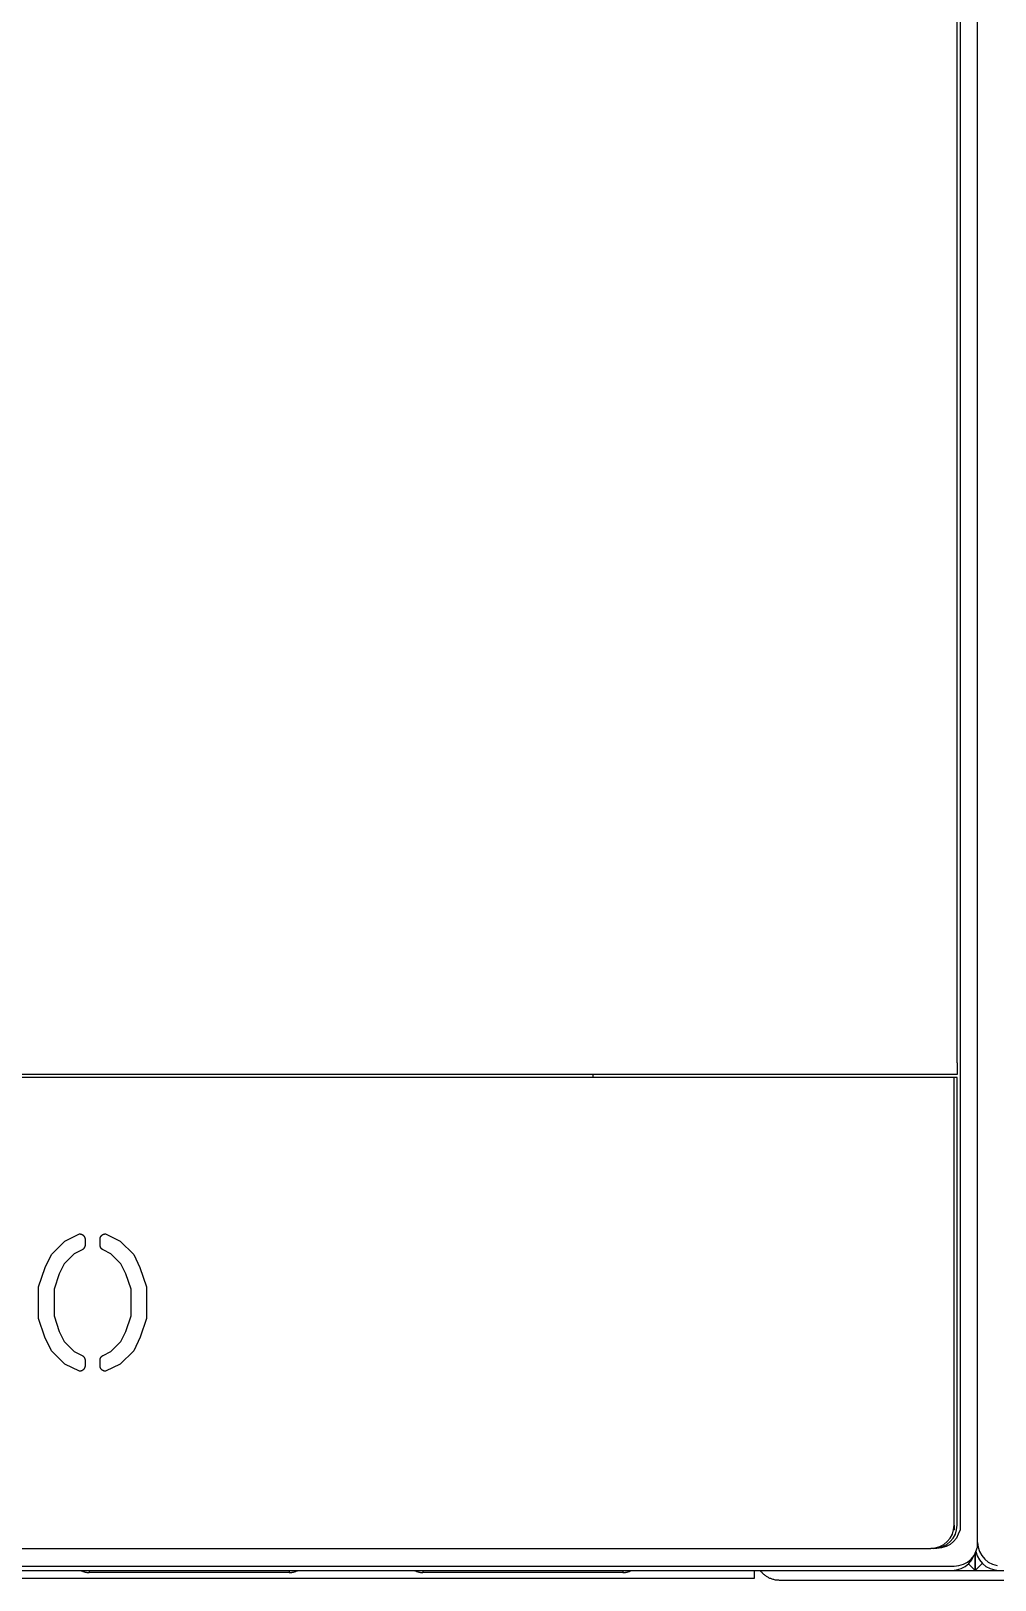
# Model space of a CAD drawing. Header units: millimetres. Extents: x -1283 to 2747, y -259 to 2557.
# Drawn here: x 1319.2 to 1483, y 369.8 to 633 of the extents above; entities that cross this region are included whole.
import ezdxf

# ---------------------------------------------------------------- set-up
doc = ezdxf.new("R2010")
doc.units = ezdxf.units.MM
doc.header["$MEASUREMENT"] = 0
doc.layers.add('Utwórz2D linie widoczne', color=7, linetype='Continuous', true_color=0x000000)

msp = doc.modelspace()

# ---------------------------------------------------------------- linework, layer by layer
at = {"layer": 'Utwórz2D linie widoczne'}
for p, q in [((1480.05, 375.44), (1480.05, 749)), ((1476.54, 457.72), (1476.54, 744.79)), ((1477.05, 746.05), (1477.05, 378.39)), ((1476.54, 455.72), (1103.54, 455.72)), ((1414.65, 455.72), (1414.65, 455.22)), ((1476.54, 457.72), (1476.54, 455.72)), ((1476.05, 455.22), (1103.05, 455.22)), ((1476.56, 455.22), (1476.05, 455.22)), ((1476.05, 379.14), (1476.05, 455.22)), ((1476.56, 379.14), (1476.56, 455.22)), ((1322.65, 425.15), (1324.95, 427.43)), ((1324.95, 427.43), (1327.45, 428.64)), ((1327.45, 428.64), (1327.48, 428.64)), ((1327.48, 428.64), (1327.51, 428.64)), ((1327.51, 428.64), (1327.54, 428.64)), ((1327.54, 428.64), (1327.58, 428.64)), ((1327.58, 428.64), (1327.61, 428.63)), ((1327.61, 428.63), (1327.64, 428.62)), ((1327.64, 428.62), (1327.67, 428.62)), ((1327.67, 428.62), (1327.7, 428.61)), ((1327.7, 428.61), (1327.73, 428.6)), ((1327.73, 428.6), (1327.76, 428.59)), ((1327.76, 428.59), (1327.79, 428.58)), ((1327.79, 428.58), (1327.82, 428.57)), ((1327.82, 428.57), (1327.85, 428.55)), ((1327.85, 428.55), (1327.88, 428.54)), ((1327.88, 428.54), (1327.91, 428.52)), ((1327.91, 428.52), (1327.93, 428.51)), ((1327.93, 428.51), (1327.96, 428.49)), ((1327.96, 428.49), (1327.99, 428.47)), ((1327.99, 428.47), (1328.01, 428.45)), ((1328.01, 428.45), (1328.04, 428.43)), ((1328.04, 428.43), (1328.06, 428.41)), ((1328.06, 428.41), (1328.08, 428.39)), ((1328.08, 428.39), (1328.11, 428.36)), ((1328.11, 428.36), (1328.13, 428.34)), ((1328.13, 428.34), (1328.15, 428.32)), ((1328.15, 428.32), (1328.17, 428.29)), ((1328.17, 428.29), (1328.19, 428.27)), ((1328.19, 428.27), (1328.21, 428.24)), ((1328.21, 428.24), (1328.23, 428.21)), ((1328.23, 428.21), (1328.24, 428.19)), ((1328.24, 428.19), (1328.26, 428.16)), ((1328.26, 428.16), (1328.27, 428.13)), ((1328.27, 426.36), (1328.26, 426.33)), ((1328.27, 428.13), (1328.29, 428.1)), ((1328.29, 426.39), (1328.27, 426.36)), ((1328.29, 428.1), (1328.3, 428.07)), ((1328.3, 426.42), (1328.29, 426.39)), ((1328.3, 428.07), (1328.31, 428.04)), ((1328.31, 426.45), (1328.3, 426.42)), ((1328.31, 428.04), (1328.32, 428.01)), ((1328.32, 426.48), (1328.31, 426.45)), ((1328.32, 428.01), (1328.33, 427.98)), ((1328.33, 426.51), (1328.32, 426.48)), ((1328.33, 427.98), (1328.34, 427.95)), ((1328.34, 426.54), (1328.33, 426.51)), ((1328.34, 427.95), (1328.34, 427.92)), ((1328.34, 427.92), (1328.35, 427.89)), ((1328.35, 426.6), (1328.34, 426.57)), ((1328.34, 426.57), (1328.34, 426.54)), ((1328.35, 427.89), (1328.36, 427.86)), ((1328.36, 426.63), (1328.35, 426.6)), ((1328.36, 427.86), (1328.36, 427.82)), ((1328.36, 427.82), (1328.36, 427.79)), ((1328.36, 427.79), (1328.36, 427.76)), ((1328.36, 427.76), (1328.36, 427.73)), ((1328.36, 427.73), (1328.36, 426.76)), ((1328.36, 426.76), (1328.36, 426.73)), ((1328.36, 426.73), (1328.36, 426.7)), ((1328.36, 426.7), (1328.36, 426.66)), ((1328.36, 426.66), (1328.36, 426.63)), ((1330.92, 427.86), (1330.93, 427.89)), ((1330.92, 427.82), (1330.92, 427.86)), ((1330.92, 427.79), (1330.92, 427.82)), ((1330.92, 427.76), (1330.92, 427.79)), ((1330.92, 427.73), (1330.92, 427.76)), ((1330.92, 426.76), (1330.92, 427.73)), ((1330.92, 426.73), (1330.92, 426.76)), ((1330.92, 426.7), (1330.92, 426.73)), ((1330.92, 426.66), (1330.92, 426.7)), ((1330.92, 426.63), (1330.92, 426.66)), ((1330.93, 426.6), (1330.92, 426.63)), ((1330.93, 427.89), (1330.94, 427.92)), ((1330.94, 426.57), (1330.93, 426.6)), ((1330.94, 427.95), (1330.95, 427.98)), ((1330.94, 427.92), (1330.94, 427.95)), ((1330.94, 426.54), (1330.94, 426.57)), ((1330.95, 426.51), (1330.94, 426.54)), ((1330.95, 427.98), (1330.96, 428.01)), ((1330.96, 426.48), (1330.95, 426.51)), ((1330.96, 428.01), (1330.97, 428.04)), ((1330.97, 426.45), (1330.96, 426.48)), ((1330.97, 428.04), (1330.98, 428.07)), ((1330.98, 426.42), (1330.97, 426.45)), ((1330.98, 428.07), (1330.99, 428.1)), ((1330.99, 426.39), (1330.98, 426.42)), ((1330.99, 428.1), (1331.01, 428.13)), ((1331.01, 426.36), (1330.99, 426.39)), ((1331.01, 428.13), (1331.02, 428.16)), ((1331.02, 426.33), (1331.01, 426.36)), ((1331.02, 428.16), (1331.04, 428.19)), ((1331.04, 428.19), (1331.05, 428.21)), ((1331.05, 428.21), (1331.07, 428.24)), ((1331.07, 428.24), (1331.09, 428.27)), ((1331.09, 428.27), (1331.11, 428.29)), ((1331.11, 428.29), (1331.13, 428.32)), ((1331.13, 428.32), (1331.15, 428.34)), ((1331.15, 428.34), (1331.17, 428.36)), ((1331.17, 428.36), (1331.2, 428.39)), ((1331.2, 428.39), (1331.22, 428.41)), ((1331.22, 428.41), (1331.24, 428.43)), ((1331.24, 428.43), (1331.27, 428.45)), ((1331.27, 428.45), (1331.29, 428.47)), ((1331.29, 428.47), (1331.32, 428.49)), ((1331.32, 428.49), (1331.35, 428.51)), ((1331.35, 428.51), (1331.37, 428.52)), ((1331.37, 428.52), (1331.4, 428.54)), ((1331.4, 428.54), (1331.43, 428.55)), ((1331.43, 428.55), (1331.46, 428.57)), ((1331.46, 428.57), (1331.49, 428.58)), ((1331.49, 428.58), (1331.52, 428.59)), ((1331.52, 428.59), (1331.55, 428.6)), ((1331.55, 428.6), (1331.58, 428.61)), ((1331.58, 428.61), (1331.61, 428.62)), ((1331.61, 428.62), (1331.64, 428.62)), ((1331.64, 428.62), (1331.67, 428.63)), ((1331.67, 428.63), (1331.7, 428.64)), ((1331.7, 428.64), (1331.74, 428.64)), ((1331.74, 428.64), (1331.77, 428.64)), ((1331.77, 428.64), (1331.8, 428.64)), ((1331.8, 428.64), (1331.83, 428.64)), ((1331.83, 428.64), (1334.33, 427.43)), ((1334.33, 427.43), (1336.63, 425.15)), ((1321.59, 422.95), (1322.65, 425.15)), ((1326.51, 425.26), (1324.84, 423.58)), ((1327.86, 425.94), (1326.51, 425.26)), ((1327.89, 425.95), (1327.86, 425.94)), ((1327.91, 425.97), (1327.89, 425.95)), ((1327.94, 425.99), (1327.91, 425.97)), ((1327.97, 426), (1327.94, 425.99)), ((1327.99, 426.02), (1327.97, 426)), ((1328.02, 426.04), (1327.99, 426.02)), ((1328.04, 426.06), (1328.02, 426.04)), ((1328.07, 426.08), (1328.04, 426.06)), ((1328.09, 426.1), (1328.07, 426.08)), ((1328.11, 426.13), (1328.09, 426.1)), ((1328.13, 426.15), (1328.11, 426.13)), ((1328.15, 426.17), (1328.13, 426.15)), ((1328.17, 426.2), (1328.15, 426.17)), ((1328.19, 426.22), (1328.17, 426.2)), ((1328.21, 426.25), (1328.19, 426.22)), ((1328.23, 426.28), (1328.21, 426.25)), ((1328.24, 426.3), (1328.23, 426.28)), ((1328.26, 426.33), (1328.24, 426.3)), ((1331.04, 426.3), (1331.02, 426.33)), ((1331.05, 426.28), (1331.04, 426.3)), ((1331.07, 426.25), (1331.05, 426.28)), ((1331.09, 426.22), (1331.07, 426.25)), ((1331.11, 426.2), (1331.09, 426.22)), ((1331.13, 426.17), (1331.11, 426.2)), ((1331.15, 426.15), (1331.13, 426.17)), ((1331.17, 426.13), (1331.15, 426.15)), ((1331.19, 426.1), (1331.17, 426.13)), ((1331.21, 426.08), (1331.19, 426.1)), ((1331.24, 426.06), (1331.21, 426.08)), ((1331.26, 426.04), (1331.24, 426.06)), ((1331.29, 426.02), (1331.26, 426.04)), ((1331.31, 426), (1331.29, 426.02)), ((1331.34, 425.99), (1331.31, 426)), ((1331.37, 425.97), (1331.34, 425.99)), ((1331.39, 425.95), (1331.37, 425.97)), ((1331.42, 425.94), (1331.39, 425.95)), ((1332.77, 425.26), (1331.42, 425.94)), ((1334.44, 423.58), (1332.77, 425.26)), ((1336.63, 425.15), (1337.69, 422.95)), ((1320.47, 419.64), (1321.59, 422.95)), ((1323.96, 421.89), (1323.09, 419.23)), ((1324.84, 423.58), (1323.96, 421.89)), ((1335.32, 421.89), (1334.44, 423.58)), ((1336.19, 419.23), (1335.32, 421.89)), ((1337.69, 422.95), (1338.81, 419.64)), ((1320.47, 414.3), (1320.47, 419.64)), ((1323.09, 419.23), (1323.09, 414.7)), ((1336.19, 414.7), (1336.19, 419.23)), ((1338.81, 419.64), (1338.81, 414.3)), ((1321.54, 411.11), (1320.47, 414.3)), ((1323.09, 414.7), (1323.96, 412.05)), ((1335.32, 412.05), (1336.19, 414.7)), ((1338.81, 414.3), (1337.74, 411.11)), ((1322.65, 408.79), (1321.54, 411.11)), ((1323.96, 412.05), (1324.84, 410.36)), ((1334.44, 410.36), (1335.32, 412.05)), ((1337.74, 411.11), (1336.63, 408.79)), ((1324.95, 406.5), (1322.65, 408.79)), ((1324.84, 410.36), (1326.51, 408.68)), ((1326.51, 408.68), (1327.86, 408)), ((1327.86, 408), (1327.89, 407.98)), ((1327.89, 407.98), (1327.91, 407.97)), ((1327.91, 407.97), (1327.94, 407.95)), ((1327.94, 407.95), (1327.97, 407.94)), ((1327.97, 407.94), (1327.99, 407.92)), ((1331.29, 407.92), (1331.31, 407.94)), ((1331.31, 407.94), (1331.34, 407.95)), ((1331.34, 407.95), (1331.37, 407.97)), ((1331.37, 407.97), (1331.39, 407.98)), ((1331.39, 407.98), (1331.42, 408)), ((1331.42, 408), (1332.77, 408.68)), ((1332.77, 408.68), (1334.44, 410.36)), ((1336.63, 408.79), (1334.33, 406.5)), ((1327.45, 405.32), (1324.95, 406.5)), ((1327.48, 405.32), (1327.45, 405.32)), ((1327.51, 405.33), (1327.48, 405.32)), ((1327.54, 405.33), (1327.51, 405.33)), ((1327.58, 405.33), (1327.54, 405.33)), ((1327.61, 405.34), (1327.58, 405.33)), ((1327.64, 405.34), (1327.61, 405.34)), ((1327.67, 405.35), (1327.64, 405.34)), ((1327.7, 405.36), (1327.67, 405.35)), ((1327.73, 405.37), (1327.7, 405.36)), ((1327.76, 405.38), (1327.73, 405.37)), ((1327.79, 405.39), (1327.76, 405.38)), ((1327.82, 405.4), (1327.79, 405.39)), ((1327.85, 405.42), (1327.82, 405.4)), ((1327.88, 405.43), (1327.85, 405.42)), ((1327.91, 405.45), (1327.88, 405.43)), ((1327.93, 405.46), (1327.91, 405.45)), ((1327.96, 405.48), (1327.93, 405.46)), ((1327.99, 405.5), (1327.96, 405.48)), ((1327.99, 407.92), (1328.02, 407.9)), ((1328.01, 405.52), (1327.99, 405.5)), ((1328.04, 405.54), (1328.01, 405.52)), ((1328.02, 407.9), (1328.04, 407.88)), ((1328.04, 407.88), (1328.07, 407.86)), ((1328.06, 405.56), (1328.04, 405.54)), ((1328.08, 405.58), (1328.06, 405.56)), ((1328.07, 407.86), (1328.09, 407.83)), ((1328.11, 405.6), (1328.08, 405.58)), ((1328.09, 407.83), (1328.11, 407.81)), ((1328.11, 407.81), (1328.13, 407.79)), ((1328.13, 405.63), (1328.11, 405.6)), ((1328.13, 407.79), (1328.15, 407.76)), ((1328.15, 405.65), (1328.13, 405.63)), ((1328.15, 407.76), (1328.17, 407.74)), ((1328.17, 405.68), (1328.15, 405.65)), ((1328.17, 407.74), (1328.19, 407.71)), ((1328.19, 405.7), (1328.17, 405.68)), ((1328.19, 407.71), (1328.21, 407.69)), ((1328.21, 405.73), (1328.19, 405.7)), ((1328.21, 407.69), (1328.23, 407.66)), ((1328.23, 405.75), (1328.21, 405.73)), ((1328.23, 407.66), (1328.24, 407.63)), ((1328.24, 405.78), (1328.23, 405.75)), ((1328.24, 407.63), (1328.26, 407.61)), ((1328.26, 405.81), (1328.24, 405.78)), ((1328.26, 407.61), (1328.27, 407.58)), ((1328.27, 405.84), (1328.26, 405.81)), ((1328.27, 407.58), (1328.29, 407.55)), ((1328.29, 405.87), (1328.27, 405.84)), ((1328.29, 407.55), (1328.3, 407.52)), ((1328.3, 405.9), (1328.29, 405.87)), ((1328.3, 407.52), (1328.31, 407.49)), ((1328.31, 405.93), (1328.3, 405.9)), ((1328.31, 407.49), (1328.32, 407.46)), ((1328.32, 405.96), (1328.31, 405.93)), ((1328.32, 407.46), (1328.33, 407.43)), ((1328.33, 405.99), (1328.32, 405.96)), ((1328.33, 407.43), (1328.34, 407.4)), ((1328.34, 406.02), (1328.33, 405.99)), ((1328.34, 407.4), (1328.34, 407.37)), ((1328.34, 407.37), (1328.35, 407.34)), ((1328.35, 406.08), (1328.34, 406.05)), ((1328.34, 406.05), (1328.34, 406.02)), ((1328.35, 407.34), (1328.36, 407.31)), ((1328.36, 406.11), (1328.35, 406.08)), ((1328.36, 407.31), (1328.36, 407.27)), ((1328.36, 407.27), (1328.36, 407.24)), ((1328.36, 407.24), (1328.36, 407.21)), ((1328.36, 407.21), (1328.36, 407.18)), ((1328.36, 407.18), (1328.36, 406.24)), ((1328.36, 406.24), (1328.36, 406.21)), ((1328.36, 406.21), (1328.36, 406.18)), ((1328.36, 406.18), (1328.36, 406.14)), ((1328.36, 406.14), (1328.36, 406.11)), ((1330.92, 407.31), (1330.93, 407.34)), ((1330.92, 407.27), (1330.92, 407.31)), ((1330.92, 407.24), (1330.92, 407.27)), ((1330.92, 407.21), (1330.92, 407.24)), ((1330.92, 407.18), (1330.92, 407.21)), ((1330.92, 406.24), (1330.92, 407.18)), ((1330.92, 406.21), (1330.92, 406.24)), ((1330.92, 406.18), (1330.92, 406.21)), ((1330.92, 406.14), (1330.92, 406.18)), ((1330.92, 406.11), (1330.92, 406.14)), ((1330.93, 406.08), (1330.92, 406.11)), ((1330.93, 407.34), (1330.94, 407.37)), ((1330.94, 406.05), (1330.93, 406.08)), ((1330.94, 407.4), (1330.95, 407.43)), ((1330.94, 407.37), (1330.94, 407.4)), ((1330.94, 406.02), (1330.94, 406.05)), ((1330.95, 405.99), (1330.94, 406.02)), ((1330.95, 407.43), (1330.96, 407.46)), ((1330.96, 405.96), (1330.95, 405.99)), ((1330.96, 407.46), (1330.97, 407.49)), ((1330.97, 405.93), (1330.96, 405.96)), ((1330.97, 407.49), (1330.98, 407.52)), ((1330.98, 405.9), (1330.97, 405.93)), ((1330.98, 407.52), (1330.99, 407.55)), ((1330.99, 405.87), (1330.98, 405.9)), ((1330.99, 407.55), (1331.01, 407.58)), ((1331.01, 405.84), (1330.99, 405.87)), ((1331.01, 407.58), (1331.02, 407.61)), ((1331.02, 405.81), (1331.01, 405.84)), ((1331.02, 407.61), (1331.04, 407.63)), ((1331.04, 405.78), (1331.02, 405.81)), ((1331.04, 407.63), (1331.05, 407.66)), ((1331.05, 405.75), (1331.04, 405.78)), ((1331.05, 407.66), (1331.07, 407.69)), ((1331.07, 405.73), (1331.05, 405.75)), ((1331.07, 407.69), (1331.09, 407.71)), ((1331.09, 405.7), (1331.07, 405.73)), ((1331.09, 407.71), (1331.11, 407.74)), ((1331.11, 405.68), (1331.09, 405.7)), ((1331.11, 407.74), (1331.13, 407.76)), ((1331.13, 405.65), (1331.11, 405.68)), ((1331.13, 407.76), (1331.15, 407.79)), ((1331.15, 405.63), (1331.13, 405.65)), ((1331.15, 407.79), (1331.17, 407.81)), ((1331.17, 405.6), (1331.15, 405.63)), ((1331.17, 407.81), (1331.19, 407.83)), ((1331.2, 405.58), (1331.17, 405.6)), ((1331.19, 407.83), (1331.21, 407.86)), ((1331.22, 405.56), (1331.2, 405.58)), ((1331.21, 407.86), (1331.24, 407.88)), ((1331.24, 405.54), (1331.22, 405.56)), ((1331.24, 407.88), (1331.26, 407.9)), ((1331.27, 405.52), (1331.24, 405.54)), ((1331.26, 407.9), (1331.29, 407.92)), ((1331.29, 405.5), (1331.27, 405.52)), ((1331.32, 405.48), (1331.29, 405.5)), ((1331.35, 405.46), (1331.32, 405.48)), ((1331.37, 405.45), (1331.35, 405.46)), ((1331.4, 405.43), (1331.37, 405.45)), ((1331.43, 405.42), (1331.4, 405.43)), ((1331.46, 405.4), (1331.43, 405.42)), ((1331.49, 405.39), (1331.46, 405.4)), ((1331.52, 405.38), (1331.49, 405.39)), ((1331.55, 405.37), (1331.52, 405.38)), ((1331.58, 405.36), (1331.55, 405.37)), ((1331.61, 405.35), (1331.58, 405.36)), ((1331.64, 405.34), (1331.61, 405.35)), ((1331.67, 405.34), (1331.64, 405.34)), ((1331.7, 405.33), (1331.67, 405.34)), ((1331.74, 405.33), (1331.7, 405.33)), ((1331.77, 405.33), (1331.74, 405.33)), ((1331.8, 405.32), (1331.77, 405.33)), ((1331.83, 405.32), (1331.8, 405.32)), ((1334.33, 406.5), (1331.83, 405.32)), ((1475.95, 378.38), (1476.05, 379.14)), ((1476.05, 379.14), (1476.05, 378.38)), ((1476.46, 378.38), (1476.56, 379.14)), ((1474.28, 375.88), (1474.87, 376.37)), ((1474.79, 375.88), (1475.38, 376.37)), ((1474.87, 376.37), (1475.36, 376.96)), ((1475.36, 376.96), (1475.75, 377.64)), ((1475.38, 376.37), (1475.87, 376.96)), ((1475.97, 376.37), (1475.38, 375.88)), ((1475.75, 377.64), (1475.95, 378.38)), ((1475.87, 376.96), (1476.27, 377.64)), ((1475.95, 378.38), (1476.05, 378.38)), ((1476.46, 376.97), (1475.97, 376.37)), ((1476.27, 377.64), (1476.46, 378.38)), ((1476.76, 377.65), (1476.46, 376.97)), ((1477.05, 378.39), (1476.76, 377.65)), ((1106.98, 375.22), (1472.12, 375.22)), ((1472.12, 375.22), (1472.81, 375.3)), ((1473.11, 375.22), (1472.12, 375.22)), ((1472.63, 375.22), (1473.32, 375.3)), ((1472.81, 375.3), (1473.6, 375.51)), ((1473.9, 375.3), (1473.11, 375.22)), ((1473.32, 375.3), (1474.11, 375.51)), ((1473.6, 375.51), (1474.28, 375.88)), ((1474.69, 375.52), (1473.9, 375.3)), ((1474.11, 375.51), (1474.79, 375.88)), ((1475.38, 375.88), (1474.69, 375.52)), ((1478.95, 373.39), (1479.45, 374)), ((1479.05, 373.26), (1479.29, 373.8)), ((1479.45, 374), (1479.75, 374.69)), ((1479.65, 371.48), (1479.65, 374.45)), ((1479.65, 374.45), (1479.65, 371.48)), ((1479.75, 374.69), (1480.05, 375.44)), ((1479.75, 374.69), (1479.95, 373.95)), ((1479.95, 373.95), (1480.35, 373.26)), ((1480.05, 376.22), (1480.15, 375.44)), ((1480.15, 375.44), (1480.35, 374.69)), ((1480.35, 374.69), (1480.75, 374)), ((1480.75, 374), (1481.25, 373.39)), ((1099.65, 371.48), (1479.65, 371.48)), ((1103.65, 371.48), (1475.65, 371.48)), ((1104.05, 372.22), (1476.05, 372.22)), ((1327.64, 371.48), (1327.72, 371.43)), ((1327.72, 371.43), (1327.81, 371.38)), ((1327.81, 371.38), (1327.91, 371.34)), ((1327.91, 371.34), (1328, 371.31)), ((1328, 371.31), (1328.09, 371.27)), ((1328.09, 371.27), (1328.19, 371.24)), ((1328.19, 371.24), (1328.29, 371.21)), ((1328.29, 371.21), (1328.38, 371.19)), ((1328.38, 371.19), (1328.48, 371.16)), ((1328.48, 371.16), (1328.58, 371.15)), ((1328.58, 371.15), (1328.68, 371.13)), ((1328.68, 371.13), (1328.78, 371.12)), ((1328.78, 371.12), (1328.88, 371.11)), ((1328.88, 371.11), (1328.98, 371.11)), ((1328.98, 371.11), (1329.08, 371.1)), ((1329.08, 371.48), (1329.08, 371.1)), ((1363.08, 371.1), (1329.08, 371.1)), ((1363.08, 371.48), (1363.08, 371.1)), ((1363.08, 371.1), (1363.18, 371.11)), ((1363.18, 371.11), (1363.28, 371.11)), ((1363.28, 371.11), (1363.38, 371.12)), ((1363.38, 371.12), (1363.48, 371.13)), ((1363.48, 371.13), (1363.58, 371.15)), ((1363.58, 371.15), (1363.68, 371.16)), ((1363.68, 371.16), (1363.78, 371.19)), ((1363.78, 371.19), (1363.88, 371.21)), ((1363.88, 371.21), (1363.97, 371.24)), ((1363.97, 371.24), (1364.07, 371.27)), ((1364.07, 371.27), (1364.16, 371.31)), ((1364.16, 371.31), (1364.25, 371.34)), ((1364.25, 371.34), (1364.35, 371.38)), ((1364.35, 371.38), (1364.44, 371.43)), ((1364.44, 371.43), (1364.53, 371.48)), ((1384.34, 371.48), (1384.42, 371.43)), ((1384.42, 371.43), (1384.51, 371.38)), ((1384.51, 371.38), (1384.61, 371.34)), ((1384.61, 371.34), (1384.7, 371.31)), ((1384.7, 371.31), (1384.79, 371.27)), ((1384.79, 371.27), (1384.89, 371.24)), ((1384.89, 371.24), (1384.99, 371.21)), ((1384.99, 371.21), (1385.08, 371.19)), ((1385.08, 371.19), (1385.18, 371.16)), ((1385.18, 371.16), (1385.28, 371.15)), ((1385.28, 371.15), (1385.38, 371.13)), ((1385.38, 371.13), (1385.48, 371.12)), ((1385.48, 371.12), (1385.58, 371.11)), ((1385.58, 371.11), (1385.68, 371.11)), ((1385.68, 371.11), (1385.78, 371.1)), ((1385.78, 371.48), (1385.78, 371.1)), ((1419.78, 371.1), (1385.78, 371.1)), ((1419.78, 371.48), (1419.78, 371.1)), ((1419.78, 371.1), (1419.88, 371.11)), ((1419.88, 371.11), (1419.98, 371.11)), ((1419.98, 371.11), (1420.08, 371.12)), ((1420.08, 371.12), (1420.18, 371.13)), ((1420.18, 371.13), (1420.28, 371.15)), ((1420.28, 371.15), (1420.38, 371.16)), ((1420.38, 371.16), (1420.48, 371.19)), ((1420.48, 371.19), (1420.58, 371.21)), ((1420.58, 371.21), (1420.67, 371.24)), ((1420.67, 371.24), (1420.77, 371.27)), ((1420.77, 371.27), (1420.86, 371.31)), ((1420.86, 371.31), (1420.95, 371.34)), ((1420.95, 371.34), (1421.05, 371.38)), ((1421.05, 371.38), (1421.14, 371.43)), ((1421.14, 371.43), (1421.23, 371.48)), ((1442.15, 370.18), (1442.15, 371.48)), ((1443.09, 371.48), (1443.17, 371.36)), ((1443.17, 371.36), (1443.26, 371.26)), ((1443.26, 371.26), (1443.35, 371.15)), ((1443.35, 371.15), (1443.45, 371.05)), ((1451.23, 371.48), (1451.23, 371.48)), ((1475.65, 371.48), (1476.45, 371.56)), ((1476.05, 372.22), (1476.85, 372.3)), ((1476.45, 371.56), (1477.25, 371.78)), ((1476.85, 372.3), (1477.65, 372.52)), ((1477.25, 371.78), (1477.95, 372.15)), ((1477.65, 372.52), (1478.35, 372.89)), ((1477.95, 372.15), (1478.55, 372.65)), ((1478.35, 372.89), (1478.95, 373.39)), ((1478.51, 372.62), (1479.65, 371.48)), ((1478.55, 372.65), (1479.05, 373.26)), ((1480.84, 372.67), (1479.65, 371.48)), ((1479.65, 371.48), (1859.65, 371.48)), ((1480.35, 373.26), (1480.85, 372.65)), ((1480.85, 372.65), (1481.45, 372.15)), ((1481.25, 373.39), (1481.85, 372.89)), ((1481.45, 372.15), (1482.15, 371.78)), ((1481.85, 372.89), (1482.55, 372.52)), ((1482.15, 371.78), (1482.95, 371.56)), ((1482.55, 372.52), (1483.35, 372.3)), ((1482.95, 371.56), (1483.65, 371.48)), ((1142.15, 370.18), (1442.15, 370.18)), ((1443.45, 371.05), (1443.55, 370.95)), ((1443.55, 370.95), (1443.65, 370.86)), ((1443.65, 370.86), (1443.75, 370.77)), ((1443.75, 370.77), (1443.86, 370.68)), ((1443.86, 370.68), (1443.97, 370.6)), ((1443.97, 370.6), (1444.09, 370.52)), ((1444.09, 370.52), (1444.2, 370.44)), ((1444.2, 370.44), (1444.32, 370.37)), ((1444.32, 370.37), (1444.45, 370.31)), ((1444.45, 370.31), (1444.57, 370.24)), ((1444.57, 370.24), (1444.7, 370.18)), ((1444.7, 370.18), (1444.82, 370.13)), ((1444.82, 370.13), (1444.95, 370.08)), ((1444.95, 370.08), (1445.08, 370.04)), ((1445.08, 370.04), (1445.22, 370)), ((1445.22, 370), (1445.35, 369.96)), ((1445.35, 369.96), (1445.49, 369.93)), ((1445.49, 369.93), (1445.62, 369.9)), ((1445.62, 369.9), (1445.76, 369.88)), ((1445.76, 369.88), (1445.9, 369.86)), ((1445.9, 369.86), (1446.04, 369.85)), ((1446.04, 369.85), (1446.18, 369.85)), ((1446.18, 369.85), (1446.31, 369.84)), ((1446.31, 369.84), (1518.31, 369.84))]:
    msp.add_line(p, q, dxfattribs=at)

doc.saveas('drawing.dxf')
